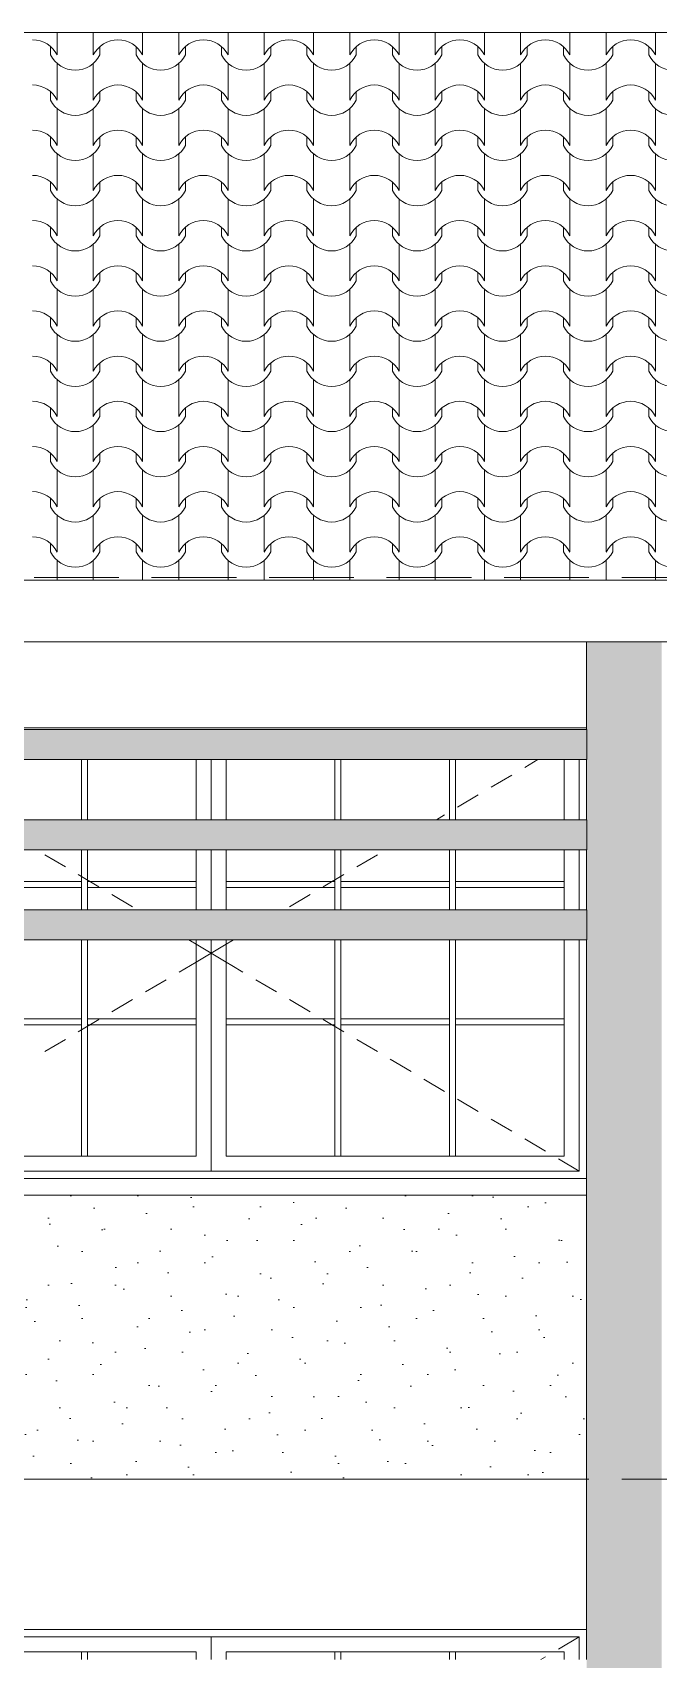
# Model space of a CAD drawing. Header units: millimetres. Extents: x 323482 to 503016, y 8175 to 72038.
# Drawn here: x 467401 to 469484, y 28877 to 34290 of the extents above; entities that cross this region are included whole.
import ezdxf

# ---------------------------------------------------------------- set-up
doc = ezdxf.new("R2010")
doc.units = ezdxf.units.MM
doc.header["$MEASUREMENT"] = 0
doc.linetypes.add('Hidden Line', pattern=[391.222223, 282.222223, -109])
for name, color, linetype, lineweight in [('2D Drafting - General_Pen_No__101', 252, 'Continuous', 13), ('Shell - Roof_Pen_No__120', 7, 'Continuous', 13), ('Structural - Bearing_Pen_No__120', 7, 'Continuous', 13)]:
    doc.layers.add(name, color=color, linetype=linetype, lineweight=lineweight)
doc.layers.add('2D Drafting - General_Pen_No__102', color=7, linetype='Continuous', lineweight=13, true_color=0xcccccc)
doc.layers.add('Structural - Bearing_Pen_No__83', color=7, linetype='Continuous', lineweight=13, true_color=0xff9955)

# ---------------------------------------------------------------- blocks, each defined once
blk = doc.blocks.new('*X4')
at = {"layer": '2D Drafting - General_Pen_No__101', "color": 252, "linetype": 'Continuous', "lineweight": 13}
for p, q in [((467482.8, 34290.4), (467482.8, 34276.6)), ((467482.8, 34276.6), (467482.8, 34215.7)), ((467603, 34290.4), (467603, 34276.6)), ((467603, 34276.6), (467603, 34215.7)), ((467767.2, 34290.4), (467767.2, 34276.6)), ((467767.2, 34276.6), (467767.2, 34215.7)), ((467887.5, 34290.4), (467887.5, 34276.6)), ((467887.5, 34276.6), (467887.5, 34215.7)), ((468051.7, 34290.4), (468051.7, 34276.6)), ((468051.7, 34276.6), (468051.7, 34215.7)), ((468172, 34290.4), (468172, 34276.6)), ((468172, 34276.6), (468172, 34215.7)), ((468336.2, 34290.4), (468336.2, 34276.6)), ((468336.2, 34276.6), (468336.2, 34215.7)), ((468456.4, 34290.4), (468456.4, 34276.6)), ((468456.4, 34276.6), (468456.4, 34215.7)), ((468620.7, 34290.4), (468620.7, 34276.6)), ((468620.7, 34276.6), (468620.7, 34215.7)), ((468740.9, 34290.4), (468740.9, 34276.6)), ((468740.9, 34276.6), (468740.9, 34215.7)), ((468905.2, 34290.4), (468905.2, 34276.6)), ((468905.2, 34276.6), (468905.2, 34215.7)), ((469025.4, 34290.4), (469025.4, 34276.6)), ((469025.4, 34276.6), (469025.4, 34215.7)), ((469189.6, 34290.4), (469189.6, 34276.6)), ((469189.6, 34276.6), (469189.6, 34215.7)), ((469309.9, 34290.4), (469309.9, 34276.6)), ((469309.9, 34276.6), (469309.9, 34215.7)), ((469474.1, 34290.4), (469474.1, 34276.6)), ((469474.1, 34276.6), (469474.1, 34215.7)), ((467460.8, 34243.7), (467460.8, 34215.7)), ((467625, 34243.7), (467625, 34215.7)), ((467745.2, 34243.7), (467745.2, 34215.7)), ((467909.5, 34243.7), (467909.5, 34215.7)), ((468029.7, 34243.7), (468029.7, 34215.7)), ((468194, 34243.7), (468194, 34215.7)), ((468314.2, 34243.7), (468314.2, 34215.7)), ((468478.4, 34243.7), (468478.4, 34215.7)), ((468598.7, 34243.7), (468598.7, 34215.7)), ((468762.9, 34243.7), (468762.9, 34215.7)), ((468883.2, 34243.7), (468883.2, 34215.7)), ((469047.4, 34243.7), (469047.4, 34215.7)), ((469167.6, 34243.7), (469167.6, 34215.7)), ((469331.9, 34243.7), (469331.9, 34215.7)), ((469452.1, 34243.7), (469452.1, 34215.7)), ((467482.8, 34187.3), (467482.8, 34126.3)), ((467603, 34187.3), (467603, 34126.3)), ((467767.2, 34187.3), (467767.2, 34126.3)), ((467887.5, 34187.3), (467887.5, 34126.3)), ((468051.7, 34187.3), (468051.7, 34126.3)), ((468172, 34187.3), (468172, 34126.3)), ((468336.2, 34187.3), (468336.2, 34126.3)), ((468456.4, 34187.3), (468456.4, 34126.3)), ((468620.7, 34187.3), (468620.7, 34126.3)), ((468740.9, 34187.3), (468740.9, 34126.3)), ((468905.2, 34187.3), (468905.2, 34126.3)), ((469025.4, 34187.3), (469025.4, 34126.3)), ((469189.6, 34187.3), (469189.6, 34126.3)), ((469309.9, 34187.3), (469309.9, 34126.3)), ((469474.1, 34187.3), (469474.1, 34126.3)), ((467482.8, 34126.3), (467482.8, 34065.3)), ((467603, 34126.3), (467603, 34065.3)), ((467767.2, 34126.3), (467767.2, 34065.3)), ((467887.5, 34126.3), (467887.5, 34065.3)), ((468051.7, 34126.3), (468051.7, 34065.3)), ((468172, 34126.3), (468172, 34065.3)), ((468336.2, 34126.3), (468336.2, 34065.3)), ((468456.4, 34126.3), (468456.4, 34065.3)), ((468620.7, 34126.3), (468620.7, 34065.3)), ((468740.9, 34126.3), (468740.9, 34065.3)), ((468905.2, 34126.3), (468905.2, 34065.3)), ((469025.4, 34126.3), (469025.4, 34065.3)), ((469189.6, 34126.3), (469189.6, 34065.3)), ((469309.9, 34126.3), (469309.9, 34065.3)), ((469474.1, 34126.3), (469474.1, 34065.3)), ((467460.8, 34093.4), (467460.8, 34065.3)), ((467625, 34093.4), (467625, 34065.3)), ((467745.2, 34093.4), (467745.2, 34065.3)), ((467909.5, 34093.4), (467909.5, 34065.3)), ((468029.7, 34093.4), (468029.7, 34065.3)), ((468194, 34093.4), (468194, 34065.3)), ((468314.2, 34093.4), (468314.2, 34065.3)), ((468478.4, 34093.4), (468478.4, 34065.3)), ((468598.7, 34093.4), (468598.7, 34065.3)), ((468762.9, 34093.4), (468762.9, 34065.3)), ((468883.2, 34093.4), (468883.2, 34065.3)), ((469047.4, 34093.4), (469047.4, 34065.3)), ((469167.6, 34093.4), (469167.6, 34065.3)), ((469331.9, 34093.4), (469331.9, 34065.3)), ((469452.1, 34093.4), (469452.1, 34065.3)), ((467482.8, 34036.9), (467482.8, 33976)), ((467603, 34036.9), (467603, 33976)), ((467767.2, 34036.9), (467767.2, 33976)), ((467887.5, 34036.9), (467887.5, 33976)), ((468051.7, 34036.9), (468051.7, 33976)), ((468172, 34036.9), (468172, 33976)), ((468336.2, 34036.9), (468336.2, 33976)), ((468456.4, 34036.9), (468456.4, 33976)), ((468620.7, 34036.9), (468620.7, 33976)), ((468740.9, 34036.9), (468740.9, 33976)), ((468905.2, 34036.9), (468905.2, 33976)), ((469025.4, 34036.9), (469025.4, 33976)), ((469189.6, 34036.9), (469189.6, 33976)), ((469309.9, 34036.9), (469309.9, 33976)), ((469474.1, 34036.9), (469474.1, 33976)), ((467460.8, 33943), (467460.8, 33915)), ((467482.8, 33976), (467482.8, 33915)), ((467603, 33976), (467603, 33915)), ((467625, 33943), (467625, 33915)), ((467745.2, 33943), (467745.2, 33915)), ((467767.2, 33976), (467767.2, 33915)), ((467887.5, 33976), (467887.5, 33915)), ((467909.5, 33943), (467909.5, 33915)), ((468029.7, 33943), (468029.7, 33915)), ((468051.7, 33976), (468051.7, 33915)), ((468172, 33976), (468172, 33915)), ((468194, 33943), (468194, 33915)), ((468314.2, 33943), (468314.2, 33915)), ((468336.2, 33976), (468336.2, 33915)), ((468456.4, 33976), (468456.4, 33915)), ((468478.4, 33943), (468478.4, 33915)), ((468598.7, 33943), (468598.7, 33915)), ((468620.7, 33976), (468620.7, 33915)), ((468740.9, 33976), (468740.9, 33915)), ((468762.9, 33943), (468762.9, 33915)), ((468883.2, 33943), (468883.2, 33915)), ((468905.2, 33976), (468905.2, 33915)), ((469025.4, 33976), (469025.4, 33915)), ((469047.4, 33943), (469047.4, 33915)), ((469167.6, 33943), (469167.6, 33915)), ((469189.6, 33976), (469189.6, 33915)), ((469309.9, 33976), (469309.9, 33915)), ((469331.9, 33943), (469331.9, 33915)), ((469452.1, 33943), (469452.1, 33915)), ((469474.1, 33976), (469474.1, 33915)), ((467482.8, 33886.6), (467482.8, 33825.6)), ((467603, 33886.6), (467603, 33825.6)), ((467767.2, 33886.6), (467767.2, 33825.6)), ((467887.5, 33886.6), (467887.5, 33825.6)), ((468051.7, 33886.6), (468051.7, 33825.6)), ((468172, 33886.6), (468172, 33825.6)), ((468336.2, 33886.6), (468336.2, 33825.6)), ((468456.4, 33886.6), (468456.4, 33825.6)), ((468620.7, 33886.6), (468620.7, 33825.6)), ((468740.9, 33886.6), (468740.9, 33825.6)), ((468905.2, 33886.6), (468905.2, 33825.6)), ((469025.4, 33886.6), (469025.4, 33825.6)), ((469189.6, 33886.6), (469189.6, 33825.6)), ((469309.9, 33886.6), (469309.9, 33825.6)), ((469474.1, 33886.6), (469474.1, 33825.6)), ((467460.8, 33792.7), (467460.8, 33764.7)), ((467482.8, 33825.6), (467482.8, 33764.7)), ((467603, 33825.6), (467603, 33764.7)), ((467625, 33792.7), (467625, 33764.7)), ((467745.2, 33792.7), (467745.2, 33764.7)), ((467767.2, 33825.6), (467767.2, 33764.7)), ((467887.5, 33825.6), (467887.5, 33764.7)), ((467909.5, 33792.7), (467909.5, 33764.7)), ((468029.7, 33792.7), (468029.7, 33764.7)), ((468051.7, 33825.6), (468051.7, 33764.7)), ((468172, 33825.6), (468172, 33764.7)), ((468194, 33792.7), (468194, 33764.7)), ((468314.2, 33792.7), (468314.2, 33764.7)), ((468336.2, 33825.6), (468336.2, 33764.7)), ((468456.4, 33825.6), (468456.4, 33764.7)), ((468478.4, 33792.7), (468478.4, 33764.7)), ((468598.7, 33792.7), (468598.7, 33764.7)), ((468620.7, 33825.6), (468620.7, 33764.7)), ((468740.9, 33825.6), (468740.9, 33764.7)), ((468762.9, 33792.7), (468762.9, 33764.7)), ((468883.2, 33792.7), (468883.2, 33764.7)), ((468905.2, 33825.6), (468905.2, 33764.7)), ((469025.4, 33825.6), (469025.4, 33764.7)), ((469047.4, 33792.7), (469047.4, 33764.7)), ((469167.6, 33792.7), (469167.6, 33764.7)), ((469189.6, 33825.6), (469189.6, 33764.7)), ((469309.9, 33825.6), (469309.9, 33764.7)), ((469331.9, 33792.7), (469331.9, 33764.7)), ((469452.1, 33792.7), (469452.1, 33764.7)), ((469474.1, 33825.6), (469474.1, 33764.7)), ((467482.8, 33736.3), (467482.8, 33675.3)), ((467603, 33736.3), (467603, 33675.3)), ((467767.2, 33736.3), (467767.2, 33675.3)), ((467887.5, 33736.3), (467887.5, 33675.3)), ((468051.7, 33736.3), (468051.7, 33675.3)), ((468172, 33736.3), (468172, 33675.3)), ((468336.2, 33736.3), (468336.2, 33675.3)), ((468456.4, 33736.3), (468456.4, 33675.3)), ((468620.7, 33736.3), (468620.7, 33675.3)), ((468740.9, 33736.3), (468740.9, 33675.3)), ((468905.2, 33736.3), (468905.2, 33675.3)), ((469025.4, 33736.3), (469025.4, 33675.3)), ((469189.6, 33736.3), (469189.6, 33675.3)), ((469309.9, 33736.3), (469309.9, 33675.3)), ((469474.1, 33736.3), (469474.1, 33675.3)), ((467482.8, 33675.3), (467482.8, 33614.3)), ((467603, 33675.3), (467603, 33614.3)), ((467767.2, 33675.3), (467767.2, 33614.3)), ((467887.5, 33675.3), (467887.5, 33614.3)), ((468051.7, 33675.3), (468051.7, 33614.3)), ((468172, 33675.3), (468172, 33614.3)), ((468336.2, 33675.3), (468336.2, 33614.3)), ((468456.4, 33675.3), (468456.4, 33614.3)), ((468620.7, 33675.3), (468620.7, 33614.3)), ((468740.9, 33675.3), (468740.9, 33614.3)), ((468905.2, 33675.3), (468905.2, 33614.3)), ((469025.4, 33675.3), (469025.4, 33614.3)), ((469189.6, 33675.3), (469189.6, 33614.3)), ((469309.9, 33675.3), (469309.9, 33614.3)), ((469474.1, 33675.3), (469474.1, 33614.3)), ((467460.8, 33642.3), (467460.8, 33614.3)), ((467625, 33642.3), (467625, 33614.3)), ((467745.2, 33642.3), (467745.2, 33614.3)), ((467909.5, 33642.3), (467909.5, 33614.3)), ((468029.7, 33642.3), (468029.7, 33614.3)), ((468194, 33642.3), (468194, 33614.3)), ((468314.2, 33642.3), (468314.2, 33614.3)), ((468478.4, 33642.3), (468478.4, 33614.3)), ((468598.7, 33642.3), (468598.7, 33614.3)), ((468762.9, 33642.3), (468762.9, 33614.3)), ((468883.2, 33642.3), (468883.2, 33614.3)), ((469047.4, 33642.3), (469047.4, 33614.3)), ((469167.6, 33642.3), (469167.6, 33614.3)), ((469331.9, 33642.3), (469331.9, 33614.3)), ((469452.1, 33642.3), (469452.1, 33614.3)), ((467482.8, 33585.9), (467482.8, 33524.9)), ((467603, 33585.9), (467603, 33524.9)), ((467767.2, 33585.9), (467767.2, 33524.9)), ((467887.5, 33585.9), (467887.5, 33524.9)), ((468051.7, 33585.9), (468051.7, 33524.9)), ((468172, 33585.9), (468172, 33524.9)), ((468336.2, 33585.9), (468336.2, 33524.9)), ((468456.4, 33585.9), (468456.4, 33524.9)), ((468620.7, 33585.9), (468620.7, 33524.9)), ((468740.9, 33585.9), (468740.9, 33524.9)), ((468905.2, 33585.9), (468905.2, 33524.9)), ((469025.4, 33585.9), (469025.4, 33524.9)), ((469189.6, 33585.9), (469189.6, 33524.9)), ((469309.9, 33585.9), (469309.9, 33524.9)), ((469474.1, 33585.9), (469474.1, 33524.9)), ((467482.8, 33524.9), (467482.8, 33464)), ((467603, 33524.9), (467603, 33464)), ((467767.2, 33524.9), (467767.2, 33464)), ((467887.5, 33524.9), (467887.5, 33464)), ((468051.7, 33524.9), (468051.7, 33464)), ((468172, 33524.9), (468172, 33464)), ((468336.2, 33524.9), (468336.2, 33464)), ((468456.4, 33524.9), (468456.4, 33464)), ((468620.7, 33524.9), (468620.7, 33464)), ((468740.9, 33524.9), (468740.9, 33464)), ((468905.2, 33524.9), (468905.2, 33464)), ((469025.4, 33524.9), (469025.4, 33464)), ((469189.6, 33524.9), (469189.6, 33464)), ((469309.9, 33524.9), (469309.9, 33464)), ((469474.1, 33524.9), (469474.1, 33464)), ((467460.8, 33492), (467460.8, 33464)), ((467625, 33492), (467625, 33464)), ((467745.2, 33492), (467745.2, 33464)), ((467909.5, 33492), (467909.5, 33464)), ((468029.7, 33492), (468029.7, 33464)), ((468194, 33492), (468194, 33464)), ((468314.2, 33492), (468314.2, 33464)), ((468478.4, 33492), (468478.4, 33464)), ((468598.7, 33492), (468598.7, 33464)), ((468762.9, 33492), (468762.9, 33464)), ((468883.2, 33492), (468883.2, 33464)), ((469047.4, 33492), (469047.4, 33464)), ((469167.6, 33492), (469167.6, 33464)), ((469331.9, 33492), (469331.9, 33464)), ((469452.1, 33492), (469452.1, 33464)), ((467482.8, 33435.6), (467482.8, 33374.6)), ((467603, 33435.6), (467603, 33374.6)), ((467767.2, 33435.6), (467767.2, 33374.6)), ((467887.5, 33435.6), (467887.5, 33374.6)), ((468051.7, 33435.6), (468051.7, 33374.6)), ((468172, 33435.6), (468172, 33374.6)), ((468336.2, 33435.6), (468336.2, 33374.6)), ((468456.4, 33435.6), (468456.4, 33374.6)), ((468620.7, 33435.6), (468620.7, 33374.6)), ((468740.9, 33435.6), (468740.9, 33374.6)), ((468905.2, 33435.6), (468905.2, 33374.6)), ((469025.4, 33435.6), (469025.4, 33374.6)), ((469189.6, 33435.6), (469189.6, 33374.6)), ((469309.9, 33435.6), (469309.9, 33374.6)), ((469474.1, 33435.6), (469474.1, 33374.6)), ((467482.8, 33374.6), (467482.8, 33313.6)), ((467603, 33374.6), (467603, 33313.6)), ((467767.2, 33374.6), (467767.2, 33313.6)), ((467887.5, 33374.6), (467887.5, 33313.6)), ((468051.7, 33374.6), (468051.7, 33313.6)), ((468172, 33374.6), (468172, 33313.6)), ((468336.2, 33374.6), (468336.2, 33313.6)), ((468456.4, 33374.6), (468456.4, 33313.6)), ((468620.7, 33374.6), (468620.7, 33313.6)), ((468740.9, 33374.6), (468740.9, 33313.6)), ((468905.2, 33374.6), (468905.2, 33313.6)), ((469025.4, 33374.6), (469025.4, 33313.6)), ((469189.6, 33374.6), (469189.6, 33313.6)), ((469309.9, 33374.6), (469309.9, 33313.6)), ((469474.1, 33374.6), (469474.1, 33313.6)), ((467460.8, 33341.7), (467460.8, 33313.6)), ((467625, 33341.7), (467625, 33313.6)), ((467745.2, 33341.7), (467745.2, 33313.6)), ((467909.5, 33341.7), (467909.5, 33313.6)), ((468029.7, 33341.7), (468029.7, 33313.6)), ((468194, 33341.7), (468194, 33313.6)), ((468314.2, 33341.7), (468314.2, 33313.6)), ((468478.4, 33341.7), (468478.4, 33313.6)), ((468598.7, 33341.7), (468598.7, 33313.6)), ((468762.9, 33341.7), (468762.9, 33313.6)), ((468883.2, 33341.7), (468883.2, 33313.6)), ((469047.4, 33341.7), (469047.4, 33313.6)), ((469167.6, 33341.7), (469167.6, 33313.6)), ((469331.9, 33341.7), (469331.9, 33313.6)), ((469452.1, 33341.7), (469452.1, 33313.6)), ((467482.8, 33285.2), (467482.8, 33224.3)), ((467603, 33285.2), (467603, 33224.3)), ((467767.2, 33285.2), (467767.2, 33224.3)), ((467887.5, 33285.2), (467887.5, 33224.3)), ((468051.7, 33285.2), (468051.7, 33224.3)), ((468172, 33285.2), (468172, 33224.3)), ((468336.2, 33285.2), (468336.2, 33224.3)), ((468456.4, 33285.2), (468456.4, 33224.3)), ((468620.7, 33285.2), (468620.7, 33224.3)), ((468740.9, 33285.2), (468740.9, 33224.3)), ((468905.2, 33285.2), (468905.2, 33224.3)), ((469025.4, 33285.2), (469025.4, 33224.3)), ((469189.6, 33285.2), (469189.6, 33224.3)), ((469309.9, 33285.2), (469309.9, 33224.3)), ((469474.1, 33285.2), (469474.1, 33224.3)), ((467460.8, 33191.3), (467460.8, 33163.3)), ((467482.8, 33224.3), (467482.8, 33163.3)), ((467603, 33224.3), (467603, 33163.3)), ((467625, 33191.3), (467625, 33163.3)), ((467745.2, 33191.3), (467745.2, 33163.3)), ((467767.2, 33224.3), (467767.2, 33163.3)), ((467887.5, 33224.3), (467887.5, 33163.3)), ((467909.5, 33191.3), (467909.5, 33163.3)), ((468029.7, 33191.3), (468029.7, 33163.3)), ((468051.7, 33224.3), (468051.7, 33163.3)), ((468172, 33224.3), (468172, 33163.3)), ((468194, 33191.3), (468194, 33163.3)), ((468314.2, 33191.3), (468314.2, 33163.3)), ((468336.2, 33224.3), (468336.2, 33163.3)), ((468456.4, 33224.3), (468456.4, 33163.3)), ((468478.4, 33191.3), (468478.4, 33163.3)), ((468598.7, 33191.3), (468598.7, 33163.3)), ((468620.7, 33224.3), (468620.7, 33163.3)), ((468740.9, 33224.3), (468740.9, 33163.3)), ((468762.9, 33191.3), (468762.9, 33163.3)), ((468883.2, 33191.3), (468883.2, 33163.3)), ((468905.2, 33224.3), (468905.2, 33163.3)), ((469025.4, 33224.3), (469025.4, 33163.3)), ((469047.4, 33191.3), (469047.4, 33163.3)), ((469167.6, 33191.3), (469167.6, 33163.3)), ((469189.6, 33224.3), (469189.6, 33163.3)), ((469309.9, 33224.3), (469309.9, 33163.3)), ((469331.9, 33191.3), (469331.9, 33163.3)), ((469452.1, 33191.3), (469452.1, 33163.3)), ((469474.1, 33224.3), (469474.1, 33163.3)), ((467482.8, 33134.9), (467482.8, 33073.9)), ((467603, 33134.9), (467603, 33073.9)), ((467767.2, 33134.9), (467767.2, 33073.9)), ((467887.5, 33134.9), (467887.5, 33073.9)), ((468051.7, 33134.9), (468051.7, 33073.9)), ((468172, 33134.9), (468172, 33073.9)), ((468336.2, 33134.9), (468336.2, 33073.9)), ((468456.4, 33134.9), (468456.4, 33073.9)), ((468620.7, 33134.9), (468620.7, 33073.9)), ((468740.9, 33134.9), (468740.9, 33073.9)), ((468905.2, 33134.9), (468905.2, 33073.9)), ((469025.4, 33134.9), (469025.4, 33073.9)), ((469189.6, 33134.9), (469189.6, 33073.9)), ((469309.9, 33134.9), (469309.9, 33073.9)), ((469474.1, 33134.9), (469474.1, 33073.9)), ((467460.8, 33041), (467460.8, 33013)), ((467482.8, 33073.9), (467482.8, 33013)), ((467603, 33073.9), (467603, 33013)), ((467625, 33041), (467625, 33013)), ((467745.2, 33041), (467745.2, 33013)), ((467767.2, 33073.9), (467767.2, 33013)), ((467887.5, 33073.9), (467887.5, 33013)), ((467909.5, 33041), (467909.5, 33013)), ((468029.7, 33041), (468029.7, 33013)), ((468051.7, 33073.9), (468051.7, 33013)), ((468172, 33073.9), (468172, 33013)), ((468194, 33041), (468194, 33013)), ((468314.2, 33041), (468314.2, 33013)), ((468336.2, 33073.9), (468336.2, 33013)), ((468456.4, 33073.9), (468456.4, 33013)), ((468478.4, 33041), (468478.4, 33013)), ((468598.7, 33041), (468598.7, 33013)), ((468620.7, 33073.9), (468620.7, 33013)), ((468740.9, 33073.9), (468740.9, 33013)), ((468762.9, 33041), (468762.9, 33013)), ((468883.2, 33041), (468883.2, 33013)), ((468905.2, 33073.9), (468905.2, 33013)), ((469025.4, 33073.9), (469025.4, 33013)), ((469047.4, 33041), (469047.4, 33013)), ((469167.6, 33041), (469167.6, 33013)), ((469189.6, 33073.9), (469189.6, 33013)), ((469309.9, 33073.9), (469309.9, 33013)), ((469331.9, 33041), (469331.9, 33013)), ((469452.1, 33041), (469452.1, 33013)), ((469474.1, 33073.9), (469474.1, 33013)), ((467482.8, 32984.6), (467482.8, 32923.6)), ((467603, 32984.6), (467603, 32923.6)), ((467767.2, 32984.6), (467767.2, 32923.6)), ((467887.5, 32984.6), (467887.5, 32923.6)), ((468051.7, 32984.6), (468051.7, 32923.6)), ((468172, 32984.6), (468172, 32923.6)), ((468336.2, 32984.6), (468336.2, 32923.6)), ((468456.4, 32984.6), (468456.4, 32923.6)), ((468620.7, 32984.6), (468620.7, 32923.6)), ((468740.9, 32984.6), (468740.9, 32923.6)), ((468905.2, 32984.6), (468905.2, 32923.6)), ((469025.4, 32984.6), (469025.4, 32923.6)), ((469189.6, 32984.6), (469189.6, 32923.6)), ((469309.9, 32984.6), (469309.9, 32923.6)), ((469474.1, 32984.6), (469474.1, 32923.6)), ((467482.8, 32923.6), (467482.8, 32862.6)), ((467603, 32923.6), (467603, 32862.6)), ((467767.2, 32923.6), (467767.2, 32862.6)), ((467887.5, 32923.6), (467887.5, 32862.6)), ((468051.7, 32923.6), (468051.7, 32862.6)), ((468172, 32923.6), (468172, 32862.6)), ((468336.2, 32923.6), (468336.2, 32862.6)), ((468456.4, 32923.6), (468456.4, 32862.6)), ((468620.7, 32923.6), (468620.7, 32862.6)), ((468740.9, 32923.6), (468740.9, 32862.6)), ((468905.2, 32923.6), (468905.2, 32862.6)), ((469025.4, 32923.6), (469025.4, 32862.6)), ((469189.6, 32923.6), (469189.6, 32862.6)), ((469309.9, 32923.6), (469309.9, 32862.6)), ((469474.1, 32923.6), (469474.1, 32862.6)), ((467460.8, 32890.7), (467460.8, 32862.6)), ((467625, 32890.7), (467625, 32862.6)), ((467745.2, 32890.7), (467745.2, 32862.6)), ((467909.5, 32890.7), (467909.5, 32862.6)), ((468029.7, 32890.7), (468029.7, 32862.6)), ((468194, 32890.7), (468194, 32862.6)), ((468314.2, 32890.7), (468314.2, 32862.6)), ((468478.4, 32890.7), (468478.4, 32862.6)), ((468598.7, 32890.7), (468598.7, 32862.6)), ((468762.9, 32890.7), (468762.9, 32862.6)), ((468883.2, 32890.7), (468883.2, 32862.6)), ((469047.4, 32890.7), (469047.4, 32862.6)), ((469167.6, 32890.7), (469167.6, 32862.6)), ((469331.9, 32890.7), (469331.9, 32862.6)), ((469452.1, 32890.7), (469452.1, 32862.6)), ((467482.8, 32834.2), (467482.8, 32773.3)), ((467603, 32834.2), (467603, 32773.3)), ((467767.2, 32834.2), (467767.2, 32773.3)), ((467887.5, 32834.2), (467887.5, 32773.3)), ((468051.7, 32834.2), (468051.7, 32773.3)), ((468172, 32834.2), (468172, 32773.3)), ((468336.2, 32834.2), (468336.2, 32773.3)), ((468456.4, 32834.2), (468456.4, 32773.3)), ((468620.7, 32834.2), (468620.7, 32773.3)), ((468740.9, 32834.2), (468740.9, 32773.3)), ((468905.2, 32834.2), (468905.2, 32773.3)), ((469025.4, 32834.2), (469025.4, 32773.3)), ((469189.6, 32834.2), (469189.6, 32773.3)), ((469309.9, 32834.2), (469309.9, 32773.3)), ((469474.1, 32834.2), (469474.1, 32773.3)), ((467482.8, 32773.3), (467482.8, 32712.3)), ((467603, 32773.3), (467603, 32712.3)), ((467767.2, 32773.3), (467767.2, 32712.3)), ((467887.5, 32773.3), (467887.5, 32712.3)), ((468051.7, 32773.3), (468051.7, 32712.3)), ((468172, 32773.3), (468172, 32712.3)), ((468336.2, 32773.3), (468336.2, 32712.3)), ((468456.4, 32773.3), (468456.4, 32712.3)), ((468620.7, 32773.3), (468620.7, 32712.3)), ((468740.9, 32773.3), (468740.9, 32712.3)), ((468905.2, 32773.3), (468905.2, 32712.3)), ((469025.4, 32773.3), (469025.4, 32712.3)), ((469189.6, 32773.3), (469189.6, 32712.3)), ((469309.9, 32773.3), (469309.9, 32712.3)), ((469474.1, 32773.3), (469474.1, 32712.3)), ((467460.8, 32740.3), (467460.8, 32712.3)), ((467625, 32740.3), (467625, 32712.3)), ((467745.2, 32740.3), (467745.2, 32712.3)), ((467909.5, 32740.3), (467909.5, 32712.3)), ((468029.7, 32740.3), (468029.7, 32712.3)), ((468194, 32740.3), (468194, 32712.3)), ((468314.2, 32740.3), (468314.2, 32712.3)), ((468478.4, 32740.3), (468478.4, 32712.3)), ((468598.7, 32740.3), (468598.7, 32712.3)), ((468762.9, 32740.3), (468762.9, 32712.3)), ((468883.2, 32740.3), (468883.2, 32712.3)), ((469047.4, 32740.3), (469047.4, 32712.3)), ((469167.6, 32740.3), (469167.6, 32712.3)), ((469331.9, 32740.3), (469331.9, 32712.3)), ((469452.1, 32740.3), (469452.1, 32712.3)), ((467482.8, 32683.9), (467482.8, 32622.9)), ((467603, 32683.9), (467603, 32622.9)), ((467767.2, 32683.9), (467767.2, 32622.9)), ((467887.5, 32683.9), (467887.5, 32622.9)), ((468051.7, 32683.9), (468051.7, 32622.9)), ((468172, 32683.9), (468172, 32622.9)), ((468336.2, 32683.9), (468336.2, 32622.9)), ((468456.4, 32683.9), (468456.4, 32622.9)), ((468620.7, 32683.9), (468620.7, 32622.9)), ((468740.9, 32683.9), (468740.9, 32622.9)), ((468905.2, 32683.9), (468905.2, 32622.9)), ((469025.4, 32683.9), (469025.4, 32622.9)), ((469189.6, 32683.9), (469189.6, 32622.9)), ((469309.9, 32683.9), (469309.9, 32622.9)), ((469474.1, 32683.9), (469474.1, 32622.9)), ((467460.8, 32590), (467460.8, 32562)), ((467482.8, 32622.9), (467482.8, 32562)), ((467603, 32622.9), (467603, 32562)), ((467625, 32590), (467625, 32562)), ((467745.2, 32590), (467745.2, 32562)), ((467767.2, 32622.9), (467767.2, 32562)), ((467887.5, 32622.9), (467887.5, 32562)), ((467909.5, 32590), (467909.5, 32562)), ((468029.7, 32590), (468029.7, 32562)), ((468051.7, 32622.9), (468051.7, 32562)), ((468172, 32622.9), (468172, 32562)), ((468194, 32590), (468194, 32562)), ((468314.2, 32590), (468314.2, 32562)), ((468336.2, 32622.9), (468336.2, 32562)), ((468456.4, 32622.9), (468456.4, 32562)), ((468478.4, 32590), (468478.4, 32562)), ((468598.7, 32590), (468598.7, 32562)), ((468620.7, 32622.9), (468620.7, 32562)), ((468740.9, 32622.9), (468740.9, 32562)), ((468762.9, 32590), (468762.9, 32562)), ((468883.2, 32590), (468883.2, 32562)), ((468905.2, 32622.9), (468905.2, 32562)), ((469025.4, 32622.9), (469025.4, 32562)), ((469047.4, 32590), (469047.4, 32562)), ((469167.6, 32590), (469167.6, 32562)), ((469189.6, 32622.9), (469189.6, 32562)), ((469309.9, 32622.9), (469309.9, 32562)), ((469331.9, 32590), (469331.9, 32562)), ((469452.1, 32590), (469452.1, 32562)), ((469474.1, 32622.9), (469474.1, 32562)), ((467482.8, 32533.6), (467482.8, 32472.6)), ((467603, 32533.6), (467603, 32472.6)), ((467767.2, 32533.6), (467767.2, 32472.6)), ((467887.5, 32533.6), (467887.5, 32472.6)), ((468051.7, 32533.6), (468051.7, 32472.6)), ((468172, 32533.6), (468172, 32472.6)), ((468336.2, 32533.6), (468336.2, 32472.6)), ((468456.4, 32533.6), (468456.4, 32472.6)), ((468620.7, 32533.6), (468620.7, 32472.6)), ((468740.9, 32533.6), (468740.9, 32472.6)), ((468905.2, 32533.6), (468905.2, 32472.6)), ((469025.4, 32533.6), (469025.4, 32472.6)), ((469189.6, 32533.6), (469189.6, 32472.6)), ((469309.9, 32533.6), (469309.9, 32472.6)), ((469474.1, 32533.6), (469474.1, 32472.6)), ((467482.8, 32472.6), (467482.8, 32468.3)), ((467603, 32472.6), (467603, 32468.3)), ((467767.2, 32472.6), (467767.2, 32468.3)), ((467887.5, 32472.6), (467887.5, 32468.3)), ((468051.7, 32472.6), (468051.7, 32468.3)), ((468172, 32472.6), (468172, 32468.3)), ((468336.2, 32472.6), (468336.2, 32468.3)), ((468456.4, 32472.6), (468456.4, 32468.3)), ((468620.7, 32472.6), (468620.7, 32468.3)), ((468740.9, 32472.6), (468740.9, 32468.3)), ((468905.2, 32472.6), (468905.2, 32468.3)), ((469025.4, 32472.6), (469025.4, 32468.3)), ((469189.6, 32472.6), (469189.6, 32468.3)), ((469309.9, 32472.6), (469309.9, 32468.3)), ((469474.1, 32472.6), (469474.1, 32468.3))]:
    blk.add_line(p, q, dxfattribs=at)
for centre, radius, start, end in [((467400.4, 34173.7), 92.5, 26.9885, 89.8295), ((467685.4, 34173.7), 92.5, 90.1705, 153.0115), ((467684.8, 34173.7), 92.5, 26.9885, 89.8295), ((467969.9, 34173.7), 92.5, 90.1705, 153.0115), ((467969.3, 34173.7), 92.5, 26.9885, 89.8295), ((468254.4, 34173.7), 92.5, 90.1705, 153.0115), ((468253.8, 34173.7), 92.5, 26.9885, 89.8295), ((468538.8, 34173.7), 92.5, 90.1705, 153.0115), ((468538.3, 34173.7), 92.5, 26.9885, 89.8295), ((468823.3, 34173.7), 92.5, 90.1705, 153.0115), ((468822.8, 34173.7), 92.5, 26.9885, 89.8295), ((469107.8, 34173.7), 92.5, 90.1705, 153.0115), ((469107.2, 34173.7), 92.5, 26.9885, 89.8295), ((469392.3, 34173.7), 92.5, 90.1705, 153.0115), ((469391.7, 34173.7), 92.5, 26.9885, 89.8295), ((467542.9, 34257), 91.9, 206.7044, 333.2956), ((467827.4, 34257), 91.9, 206.7044, 333.2956), ((468111.8, 34257), 91.9, 206.7044, 333.2956), ((468396.3, 34257), 91.9, 206.7044, 333.2956), ((468680.8, 34257), 91.9, 206.7044, 333.2956), ((468965.3, 34257), 91.9, 206.7044, 333.2956), ((469249.8, 34257), 91.9, 206.7044, 333.2956), ((469534.2, 34257), 91.9, 206.7044, 333.2956), ((467400.4, 34023.4), 92.5, 26.9885, 89.8295), ((467685.4, 34023.4), 92.5, 90.1705, 153.0115), ((467684.8, 34023.4), 92.5, 26.9885, 89.8295), ((467969.9, 34023.4), 92.5, 90.1705, 153.0115), ((467969.3, 34023.4), 92.5, 26.9885, 89.8295), ((468254.4, 34023.4), 92.5, 90.1705, 153.0115), ((468253.8, 34023.4), 92.5, 26.9885, 89.8295), ((468538.8, 34023.4), 92.5, 90.1705, 153.0115), ((468538.3, 34023.4), 92.5, 26.9885, 89.8295), ((468823.3, 34023.4), 92.5, 90.1705, 153.0115), ((468822.8, 34023.4), 92.5, 26.9885, 89.8295), ((469107.8, 34023.4), 92.5, 90.1705, 153.0115), ((469107.2, 34023.4), 92.5, 26.9885, 89.8295), ((469392.3, 34023.4), 92.5, 90.1705, 153.0115), ((469391.7, 34023.4), 92.5, 26.9885, 89.8295), ((467542.9, 34106.6), 91.9, 206.7044, 333.2956), ((467827.4, 34106.6), 91.9, 206.7044, 333.2956), ((468111.8, 34106.6), 91.9, 206.7044, 333.2956), ((468396.3, 34106.6), 91.9, 206.7044, 333.2956), ((468680.8, 34106.6), 91.9, 206.7044, 333.2956), ((468965.3, 34106.6), 91.9, 206.7044, 333.2956), ((469249.8, 34106.6), 91.9, 206.7044, 333.2956), ((469534.2, 34106.6), 91.9, 206.7044, 333.2956), ((467400.4, 33873), 92.5, 26.9885, 89.8295), ((467685.4, 33873), 92.5, 90.1705, 153.0115), ((467684.8, 33873), 92.5, 26.9885, 89.8295), ((467969.9, 33873), 92.5, 90.1705, 153.0115), ((467969.3, 33873), 92.5, 26.9885, 89.8295), ((468254.4, 33873), 92.5, 90.1705, 153.0115), ((468253.8, 33873), 92.5, 26.9885, 89.8295), ((468538.8, 33873), 92.5, 90.1705, 153.0115), ((468538.3, 33873), 92.5, 26.9885, 89.8295), ((468823.3, 33873), 92.5, 90.1705, 153.0115), ((468822.8, 33873), 92.5, 26.9885, 89.8295), ((469107.8, 33873), 92.5, 90.1705, 153.0115), ((469107.2, 33873), 92.5, 26.9885, 89.8295), ((469392.3, 33873), 92.5, 90.1705, 153.0115), ((469391.7, 33873), 92.5, 26.9885, 89.8295), ((467542.9, 33956.3), 91.9, 206.7044, 333.2956), ((467827.4, 33956.3), 91.9, 206.7044, 333.2956), ((468111.8, 33956.3), 91.9, 206.7044, 333.2956), ((468396.3, 33956.3), 91.9, 206.7044, 333.2956), ((468680.8, 33956.3), 91.9, 206.7044, 333.2956), ((468965.3, 33956.3), 91.9, 206.7044, 333.2956), ((469249.8, 33956.3), 91.9, 206.7044, 333.2956), ((469534.2, 33956.3), 91.9, 206.7044, 333.2956), ((467400.4, 33722.7), 92.5, 26.9885, 89.8295), ((467685.4, 33722.7), 92.5, 90.1705, 153.0115), ((467684.8, 33722.7), 92.5, 26.9885, 89.8295), ((467969.9, 33722.7), 92.5, 90.1705, 153.0115), ((467969.3, 33722.7), 92.5, 26.9885, 89.8295), ((468254.4, 33722.7), 92.5, 90.1705, 153.0115), ((468253.8, 33722.7), 92.5, 26.9885, 89.8295), ((468538.8, 33722.7), 92.5, 90.1705, 153.0115), ((468538.3, 33722.7), 92.5, 26.9885, 89.8295), ((468823.3, 33722.7), 92.5, 90.1705, 153.0115), ((468822.8, 33722.7), 92.5, 26.9885, 89.8295), ((469107.8, 33722.7), 92.5, 90.1705, 153.0115), ((469107.2, 33722.7), 92.5, 26.9885, 89.8295), ((469392.3, 33722.7), 92.5, 90.1705, 153.0115), ((469391.7, 33722.7), 92.5, 26.9885, 89.8295), ((467542.9, 33806), 91.9, 206.7044, 333.2956), ((467827.4, 33806), 91.9, 206.7044, 333.2956), ((468111.8, 33806), 91.9, 206.7044, 333.2956), ((468396.3, 33806), 91.9, 206.7044, 333.2956), ((468680.8, 33806), 91.9, 206.7044, 333.2956), ((468965.3, 33806), 91.9, 206.7044, 333.2956), ((469249.8, 33806), 91.9, 206.7044, 333.2956), ((469534.2, 33806), 91.9, 206.7044, 333.2956), ((467400.4, 33572.4), 92.5, 26.9885, 89.8295), ((467685.4, 33572.4), 92.5, 90.1705, 153.0115), ((467684.8, 33572.4), 92.5, 26.9885, 89.8295), ((467969.9, 33572.4), 92.5, 90.1705, 153.0115), ((467969.3, 33572.4), 92.5, 26.9885, 89.8295), ((468254.4, 33572.4), 92.5, 90.1705, 153.0115), ((468253.8, 33572.4), 92.5, 26.9885, 89.8295), ((468538.8, 33572.4), 92.5, 90.1705, 153.0115), ((468538.3, 33572.4), 92.5, 26.9885, 89.8295), ((468823.3, 33572.4), 92.5, 90.1705, 153.0115), ((468822.8, 33572.4), 92.5, 26.9885, 89.8295), ((469107.8, 33572.4), 92.5, 90.1705, 153.0115), ((469107.2, 33572.4), 92.5, 26.9885, 89.8295), ((469392.3, 33572.4), 92.5, 90.1705, 153.0115), ((469391.7, 33572.4), 92.5, 26.9885, 89.8295), ((467542.9, 33655.6), 91.9, 206.7044, 333.2956), ((467827.4, 33655.6), 91.9, 206.7044, 333.2956), ((468111.8, 33655.6), 91.9, 206.7044, 333.2956), ((468396.3, 33655.6), 91.9, 206.7044, 333.2956), ((468680.8, 33655.6), 91.9, 206.7044, 333.2956), ((468965.3, 33655.6), 91.9, 206.7044, 333.2956), ((469249.8, 33655.6), 91.9, 206.7044, 333.2956), ((469534.2, 33655.6), 91.9, 206.7044, 333.2956), ((467400.4, 33422), 92.5, 26.9885, 89.8295), ((467685.4, 33422), 92.5, 90.1705, 153.0115), ((467684.8, 33422), 92.5, 26.9885, 89.8295), ((467969.9, 33422), 92.5, 90.1705, 153.0115), ((467969.3, 33422), 92.5, 26.9885, 89.8295), ((468254.4, 33422), 92.5, 90.1705, 153.0115), ((468253.8, 33422), 92.5, 26.9885, 89.8295), ((468538.8, 33422), 92.5, 90.1705, 153.0115), ((468538.3, 33422), 92.5, 26.9885, 89.8295), ((468823.3, 33422), 92.5, 90.1705, 153.0115), ((468822.8, 33422), 92.5, 26.9885, 89.8295), ((469107.8, 33422), 92.5, 90.1705, 153.0115), ((469107.2, 33422), 92.5, 26.9885, 89.8295), ((469392.3, 33422), 92.5, 90.1705, 153.0115), ((469391.7, 33422), 92.5, 26.9885, 89.8295), ((467542.9, 33505.3), 91.9, 206.7044, 333.2956), ((467827.4, 33505.3), 91.9, 206.7044, 333.2956), ((468111.8, 33505.3), 91.9, 206.7044, 333.2956), ((468396.3, 33505.3), 91.9, 206.7044, 333.2956), ((468680.8, 33505.3), 91.9, 206.7044, 333.2956), ((468965.3, 33505.3), 91.9, 206.7044, 333.2956), ((469249.8, 33505.3), 91.9, 206.7044, 333.2956), ((469534.2, 33505.3), 91.9, 206.7044, 333.2956), ((467400.4, 33271.7), 92.5, 26.9885, 89.8295), ((467685.4, 33271.7), 92.5, 90.1705, 153.0115), ((467684.8, 33271.7), 92.5, 26.9885, 89.8295), ((467969.9, 33271.7), 92.5, 90.1705, 153.0115), ((467969.3, 33271.7), 92.5, 26.9885, 89.8295), ((468254.4, 33271.7), 92.5, 90.1705, 153.0115), ((468253.8, 33271.7), 92.5, 26.9885, 89.8295), ((468538.8, 33271.7), 92.5, 90.1705, 153.0115), ((468538.3, 33271.7), 92.5, 26.9885, 89.8295), ((468823.3, 33271.7), 92.5, 90.1705, 153.0115), ((468822.8, 33271.7), 92.5, 26.9885, 89.8295), ((469107.8, 33271.7), 92.5, 90.1705, 153.0115), ((469107.2, 33271.7), 92.5, 26.9885, 89.8295), ((469392.3, 33271.7), 92.5, 90.1705, 153.0115), ((469391.7, 33271.7), 92.5, 26.9885, 89.8295), ((467542.9, 33355), 91.9, 206.7044, 333.2956), ((467827.4, 33355), 91.9, 206.7044, 333.2956), ((468111.8, 33355), 91.9, 206.7044, 333.2956), ((468396.3, 33355), 91.9, 206.7044, 333.2956), ((468680.8, 33355), 91.9, 206.7044, 333.2956), ((468965.3, 33355), 91.9, 206.7044, 333.2956), ((469249.8, 33355), 91.9, 206.7044, 333.2956), ((469534.2, 33355), 91.9, 206.7044, 333.2956), ((467400.4, 33121.3), 92.5, 26.9885, 89.8295), ((467685.4, 33121.3), 92.5, 90.1705, 153.0115), ((467684.8, 33121.3), 92.5, 26.9885, 89.8295), ((467969.9, 33121.3), 92.5, 90.1705, 153.0115), ((467969.3, 33121.3), 92.5, 26.9885, 89.8295), ((468254.4, 33121.3), 92.5, 90.1705, 153.0115), ((468253.8, 33121.3), 92.5, 26.9885, 89.8295), ((468538.8, 33121.3), 92.5, 90.1705, 153.0115), ((468538.3, 33121.3), 92.5, 26.9885, 89.8295), ((468823.3, 33121.3), 92.5, 90.1705, 153.0115), ((468822.8, 33121.3), 92.5, 26.9885, 89.8295), ((469107.8, 33121.3), 92.5, 90.1705, 153.0115), ((469107.2, 33121.3), 92.5, 26.9885, 89.8295), ((469392.3, 33121.3), 92.5, 90.1705, 153.0115), ((469391.7, 33121.3), 92.5, 26.9885, 89.8295), ((467542.9, 33204.6), 91.9, 206.7044, 333.2956), ((467827.4, 33204.6), 91.9, 206.7044, 333.2956), ((468111.8, 33204.6), 91.9, 206.7044, 333.2956), ((468396.3, 33204.6), 91.9, 206.7044, 333.2956), ((468680.8, 33204.6), 91.9, 206.7044, 333.2956), ((468965.3, 33204.6), 91.9, 206.7044, 333.2956), ((469249.8, 33204.6), 91.9, 206.7044, 333.2956), ((469534.2, 33204.6), 91.9, 206.7044, 333.2956), ((467400.4, 32971), 92.5, 26.9885, 89.8295), ((467685.4, 32971), 92.5, 90.1705, 153.0115), ((467684.8, 32971), 92.5, 26.9885, 89.8295), ((467969.9, 32971), 92.5, 90.1705, 153.0115), ((467969.3, 32971), 92.5, 26.9885, 89.8295), ((468254.4, 32971), 92.5, 90.1705, 153.0115), ((468253.8, 32971), 92.5, 26.9885, 89.8295), ((468538.8, 32971), 92.5, 90.1705, 153.0115), ((468538.3, 32971), 92.5, 26.9885, 89.8295), ((468823.3, 32971), 92.5, 90.1705, 153.0115), ((468822.8, 32971), 92.5, 26.9885, 89.8295), ((469107.8, 32971), 92.5, 90.1705, 153.0115), ((469107.2, 32971), 92.5, 26.9885, 89.8295), ((469392.3, 32971), 92.5, 90.1705, 153.0115), ((469391.7, 32971), 92.5, 26.9885, 89.8295), ((467542.9, 33054.3), 91.9, 206.7044, 333.2956), ((467827.4, 33054.3), 91.9, 206.7044, 333.2956), ((468111.8, 33054.3), 91.9, 206.7044, 333.2956), ((468396.3, 33054.3), 91.9, 206.7044, 333.2956), ((468680.8, 33054.3), 91.9, 206.7044, 333.2956), ((468965.3, 33054.3), 91.9, 206.7044, 333.2956), ((469249.8, 33054.3), 91.9, 206.7044, 333.2956), ((469534.2, 33054.3), 91.9, 206.7044, 333.2956), ((467400.4, 32820.7), 92.5, 26.9885, 89.8295), ((467685.4, 32820.7), 92.5, 90.1705, 153.0115), ((467684.8, 32820.7), 92.5, 26.9885, 89.8295), ((467969.9, 32820.7), 92.5, 90.1705, 153.0115), ((467969.3, 32820.7), 92.5, 26.9885, 89.8295), ((468254.4, 32820.7), 92.5, 90.1705, 153.0115), ((468253.8, 32820.7), 92.5, 26.9885, 89.8295), ((468538.8, 32820.7), 92.5, 90.1705, 153.0115), ((468538.3, 32820.7), 92.5, 26.9885, 89.8295), ((468823.3, 32820.7), 92.5, 90.1705, 153.0115), ((468822.8, 32820.7), 92.5, 26.9885, 89.8295), ((469107.8, 32820.7), 92.5, 90.1705, 153.0115), ((469107.2, 32820.7), 92.5, 26.9885, 89.8295), ((469392.3, 32820.7), 92.5, 90.1705, 153.0115), ((469391.7, 32820.7), 92.5, 26.9885, 89.8295), ((467542.9, 32903.9), 91.9, 206.7044, 333.2956), ((467827.4, 32903.9), 91.9, 206.7044, 333.2956), ((468111.8, 32903.9), 91.9, 206.7044, 333.2956), ((468396.3, 32903.9), 91.9, 206.7044, 333.2956), ((468680.8, 32903.9), 91.9, 206.7044, 333.2956), ((468965.3, 32903.9), 91.9, 206.7044, 333.2956), ((469249.8, 32903.9), 91.9, 206.7044, 333.2956), ((469534.2, 32903.9), 91.9, 206.7044, 333.2956), ((467400.4, 32670.3), 92.5, 26.9885, 89.8295), ((467685.4, 32670.3), 92.5, 90.1705, 153.0115), ((467684.8, 32670.3), 92.5, 26.9885, 89.8295), ((467969.9, 32670.3), 92.5, 90.1705, 153.0115), ((467969.3, 32670.3), 92.5, 26.9885, 89.8295), ((468254.4, 32670.3), 92.5, 90.1705, 153.0115), ((468253.8, 32670.3), 92.5, 26.9885, 89.8295), ((468538.8, 32670.3), 92.5, 90.1705, 153.0115), ((468538.3, 32670.3), 92.5, 26.9885, 89.8295), ((468823.3, 32670.3), 92.5, 90.1705, 153.0115), ((468822.8, 32670.3), 92.5, 26.9885, 89.8295), ((469107.8, 32670.3), 92.5, 90.1705, 153.0115), ((469107.2, 32670.3), 92.5, 26.9885, 89.8295), ((469392.3, 32670.3), 92.5, 90.1705, 153.0115), ((469391.7, 32670.3), 92.5, 26.9885, 89.8295), ((467542.9, 32753.6), 91.9, 206.7044, 333.2956), ((467827.4, 32753.6), 91.9, 206.7044, 333.2956), ((468111.8, 32753.6), 91.9, 206.7044, 333.2956), ((468396.3, 32753.6), 91.9, 206.7044, 333.2956), ((468680.8, 32753.6), 91.9, 206.7044, 333.2956), ((468965.3, 32753.6), 91.9, 206.7044, 333.2956), ((469249.8, 32753.6), 91.9, 206.7044, 333.2956), ((469534.2, 32753.6), 91.9, 206.7044, 333.2956), ((467400.4, 32520), 92.5, 26.9885, 89.8295), ((467685.4, 32520), 92.5, 90.1705, 153.0115), ((467684.8, 32520), 92.5, 26.9885, 89.8295), ((467969.9, 32520), 92.5, 90.1705, 153.0115), ((467969.3, 32520), 92.5, 26.9885, 89.8295), ((468254.4, 32520), 92.5, 90.1705, 153.0115), ((468253.8, 32520), 92.5, 26.9885, 89.8295), ((468538.8, 32520), 92.5, 90.1705, 153.0115), ((468538.3, 32520), 92.5, 26.9885, 89.8295), ((468823.3, 32520), 92.5, 90.1705, 153.0115), ((468822.8, 32520), 92.5, 26.9885, 89.8295), ((469107.8, 32520), 92.5, 90.1705, 153.0115), ((469107.2, 32520), 92.5, 26.9885, 89.8295), ((469392.3, 32520), 92.5, 90.1705, 153.0115), ((469391.7, 32520), 92.5, 26.9885, 89.8295), ((467542.9, 32603.3), 91.9, 206.7044, 333.2956), ((467827.4, 32603.3), 91.9, 206.7044, 333.2956), ((468111.8, 32603.3), 91.9, 206.7044, 333.2956), ((468396.3, 32603.3), 91.9, 206.7044, 333.2956), ((468680.8, 32603.3), 91.9, 206.7044, 333.2956), ((468965.3, 32603.3), 91.9, 206.7044, 333.2956), ((469249.8, 32603.3), 91.9, 206.7044, 333.2956), ((469534.2, 32603.3), 91.9, 206.7044, 333.2956)]:
    blk.add_arc(centre, radius, start, end, dxfattribs=at)
blk = doc.blocks.new('Fill_2', base_point=(0, 1500))
at = {"layer": '2D Drafting - General_Pen_No__101', "color": 252, "linetype": 'Continuous', "lineweight": 13}
blk.add_blockref('*X4', (0, 0), dxfattribs=at)

msp = doc.modelspace()

# ---------------------------------------------------------------- hatches: boundary and pattern name
at = {"layer": '2D Drafting - General_Pen_No__101', "linetype": 'Continuous', "lineweight": 13}
h = msp.add_hatch(dxfattribs=at)
h.set_pattern_fill('RENDER', color=252, style=0, pattern_type=2)
h.set_pattern_definition([(45, (0, 350), (-111.36932, 111.36932), [0, -105, 0, -157.5]), (110, (350, 350), (148.00159, 53.86817), [0, -77, 0, -133])])
h.paths.add_polyline_path([(463894.9, 30422.4), (469244.6, 30422.4), (469244.6, 29477.2), (463894.9, 29477.2)])
at = {"layer": '2D Drafting - General_Pen_No__102', "linetype": 'Continuous', "lineweight": 0, "true_color": 0xcccccc}
for points in [[(469494.5, 28177.2), (469494.5, 28277.2), (469494.5, 28477.2), (469494.5, 28577.2), (469494.5, 28777.2), (469494.5, 28877.2), (469494.5, 32262.8), (469244.5, 32262.8), (469244.5, 28877.2), (469245.8, 28877.2), (469245.8, 28777.2), (469244.5, 28777.2), (469244.5, 28577.2), (469245.8, 28577.2), (469245.8, 28477.2), (469244.5, 28477.2), (469244.5, 28277.2), (469245.8, 28277.2), (469245.8, 28177.2), (469244.5, 28177.2), (469244.5, 27422.4), (469244.6, 27422.4), (469244.6, 26477.2), (469494.5, 26477.2)], [(469245.8, 31971.1), (463895.6, 31971.1), (463895.6, 31871.1), (469245.8, 31871.1)], [(469245.8, 31671.1), (463895.6, 31671.1), (463895.6, 31571.1), (469245.8, 31571.1)], [(463895.6, 31371.1), (463895.6, 31271.1), (469245.8, 31271.1), (469245.8, 31371.1)]]:
    msp.add_hatch(color=254, dxfattribs=at).paths.add_polyline_path(points)

# ---------------------------------------------------------------- linework, layer by layer
at = {"layer": 'Shell - Roof_Pen_No__120', "color": 7, "linetype": 'Continuous', "lineweight": 13}
for p, q in [((475293.1, 34290.4), (449846.1, 34290.4)), ((464697.1, 32468.3), (475293.1, 32468.3)), ((475293.1, 32262.8), (464697.1, 32262.8))]:
    msp.add_line(p, q, dxfattribs=at)
at = {"layer": 'Structural - Bearing_Pen_No__120', "color": 7, "linetype": 'Continuous', "lineweight": 13}
for p, q in [((469244.5, 31971.1), (469244.5, 32262.8)), ((463895.6, 31971.1), (469245.8, 31971.1)), ((466744.9, 31977.2), (469244.5, 31977.2)), ((469245.8, 31871.1), (469245.8, 31971.1)), ((463895.6, 31871.1), (469245.8, 31871.1)), ((467563.3, 31871.1), (467563.3, 31671.1)), ((467583.3, 31671.1), (467583.3, 31871.1)), ((467944.9, 31871.1), (467944.9, 31671.1)), ((467994.9, 31871.1), (467994.9, 31671.1)), ((468044.9, 31671.1), (468044.9, 31871.1)), ((468406.6, 31871.1), (468406.6, 31671.1)), ((468426.6, 31671.1), (468426.6, 31871.1)), ((468788.3, 31871.1), (468788.3, 31671.1)), ((468808.3, 31671.1), (468808.3, 31871.1)), ((469082.9, 31871.1), (469039.2, 31845.2)), ((469169.9, 31871.1), (469169.9, 31671.1)), ((469219.9, 31671.1), (469219.9, 31871.1)), ((469244.5, 31671.1), (469244.5, 31871.1)), ((468996.2, 31819.8), (468927.3, 31779)), ((468884.3, 31753.5), (468815.5, 31712.8)), ((463895.6, 31671.1), (469245.8, 31671.1)), ((468772.4, 31687.3), (468745, 31671.1)), ((469245.8, 31571.1), (469245.8, 31671.1)), ((463895.6, 31571.1), (469245.8, 31571.1)), ((467563.3, 31571.1), (467563.3, 31465.5)), ((467583.3, 31465.5), (467583.3, 31571.1)), ((467944.9, 31571.1), (467944.9, 31371.1)), ((467994.9, 31571.1), (467994.9, 31371.1)), ((468044.9, 31371.1), (468044.9, 31571.1)), ((468406.6, 31571.1), (468406.6, 31465.5)), ((468426.6, 31465.5), (468426.6, 31571.1)), ((468788.3, 31571.1), (468788.3, 31465.5)), ((468808.3, 31465.5), (468808.3, 31571.1)), ((469169.9, 31571.1), (469169.9, 31371.1)), ((469219.9, 31371.1), (469219.9, 31571.1)), ((469244.5, 31371.1), (469244.5, 31571.1)), ((467441.2, 31554.9), (467510, 31514.2)), ((468548.7, 31554.9), (468479.8, 31514.2)), ((467563.3, 31465.5), (467201.6, 31465.5)), ((467553.1, 31488.7), (467621.9, 31448)), ((467563.3, 31445.5), (467563.3, 31465.5)), ((467944.9, 31465.5), (467583.3, 31465.5)), ((467583.3, 31465.5), (467583.3, 31445.5)), ((468406.6, 31465.5), (468044.9, 31465.5)), ((468436.8, 31488.7), (468368, 31448)), ((468406.6, 31445.5), (468406.6, 31465.5)), ((468788.3, 31465.5), (468426.6, 31465.5)), ((468426.6, 31465.5), (468426.6, 31445.5)), ((468788.3, 31445.5), (468788.3, 31465.5)), ((469169.9, 31465.5), (468808.3, 31465.5)), ((468808.3, 31465.5), (468808.3, 31445.5)), ((467201.6, 31445.5), (467563.3, 31445.5)), ((467563.3, 31445.5), (467563.3, 31371.1)), ((467583.3, 31371.1), (467583.3, 31445.5)), ((467583.3, 31445.5), (467944.9, 31445.5)), ((467664.9, 31422.5), (467733.8, 31381.7)), ((468044.9, 31445.5), (468406.6, 31445.5)), ((468324.9, 31422.5), (468256.1, 31381.7)), ((468406.6, 31445.5), (468406.6, 31371.1)), ((468426.6, 31371.1), (468426.6, 31445.5)), ((468426.6, 31445.5), (468788.3, 31445.5)), ((468788.3, 31445.5), (468788.3, 31371.1)), ((468808.3, 31371.1), (468808.3, 31445.5)), ((468808.3, 31445.5), (469169.9, 31445.5)), ((463895.6, 31371.1), (469245.8, 31371.1)), ((469245.8, 31271.1), (469245.8, 31371.1)), ((463895.6, 31271.1), (469245.8, 31271.1)), ((467563.3, 31271.1), (467563.3, 31008.9)), ((467583.3, 31008.9), (467583.3, 31271.1)), ((467920.7, 31271.1), (467926.1, 31267.9)), ((467926.1, 31267.9), (467944.9, 31256.8)), ((467944.9, 31271.1), (467944.9, 30552.2)), ((467944.9, 31256.8), (467994.9, 31227.2)), ((467994.9, 31271.1), (467994.9, 30552.2)), ((468044.9, 31256.8), (467994.9, 31227.2)), ((468044.9, 30552.2), (468044.9, 31271.1)), ((468063.8, 31267.9), (468044.9, 31256.8)), ((468069.1, 31271.1), (468063.8, 31267.9)), ((468406.6, 31271.1), (468406.6, 31008.9)), ((468426.6, 31008.9), (468426.6, 31271.1)), ((468788.3, 31271.1), (468788.3, 31008.9)), ((468808.3, 31008.9), (468808.3, 31271.1)), ((469169.9, 31271.1), (469169.9, 30552.2)), ((469219.9, 30552.2), (469219.9, 31271.1)), ((469244.5, 29477.2), (469244.5, 31271.1)), ((467888.7, 31164.3), (467926.1, 31186.4)), ((467926.1, 31186.4), (467944.9, 31197.6)), ((467944.9, 31197.6), (467994.9, 31227.2)), ((468044.9, 31197.6), (467994.9, 31227.2)), ((468063.8, 31186.4), (468044.9, 31197.6)), ((468101.2, 31164.3), (468063.8, 31186.4)), ((467776.8, 31098.1), (467845.7, 31138.8)), ((468213.1, 31098.1), (468144.2, 31138.8)), ((467664.9, 31031.9), (467733.8, 31072.6)), ((468324.9, 31031.9), (468256.1, 31072.6)), ((467563.3, 31008.9), (467201.6, 31008.9)), ((467201.6, 30988.9), (467563.3, 30988.9)), ((467553.1, 30965.7), (467621.9, 31006.4)), ((467563.3, 30988.9), (467563.3, 31008.9)), ((467563.3, 30988.9), (467563.3, 30552.2)), ((467944.9, 31008.9), (467583.3, 31008.9)), ((467583.3, 31008.9), (467583.3, 30988.9)), ((467583.3, 30552.2), (467583.3, 30988.9)), ((467583.3, 30988.9), (467944.9, 30988.9)), ((468406.6, 31008.9), (468044.9, 31008.9)), ((468044.9, 30988.9), (468406.6, 30988.9)), ((468436.8, 30965.7), (468368, 31006.4)), ((468406.6, 30988.9), (468406.6, 31008.9)), ((468406.6, 30988.9), (468406.6, 30552.2)), ((468788.3, 31008.9), (468426.6, 31008.9)), ((468426.6, 31008.9), (468426.6, 30988.9)), ((468426.6, 30552.2), (468426.6, 30988.9)), ((468426.6, 30988.9), (468788.3, 30988.9)), ((468788.3, 30988.9), (468788.3, 31008.9)), ((468788.3, 30988.9), (468788.3, 30552.2)), ((469169.9, 31008.9), (468808.3, 31008.9)), ((468808.3, 31008.9), (468808.3, 30988.9)), ((468808.3, 30552.2), (468808.3, 30988.9)), ((468808.3, 30988.9), (469169.9, 30988.9)), ((467441.2, 30899.5), (467510, 30940.2)), ((468548.7, 30899.5), (468479.8, 30940.2)), ((468660.6, 30833.2), (468591.7, 30874)), ((468772.4, 30767), (468703.6, 30807.8)), ((468884.3, 30700.8), (468815.5, 30741.6)), ((468996.2, 30634.6), (468927.3, 30675.4)), ((469108.1, 30568.4), (469039.2, 30609.1)), ((467944.9, 30552.2), (466819.9, 30552.2)), ((467994.9, 30552.2), (467994.9, 30502.2)), ((469169.9, 30552.2), (468044.9, 30552.2)), ((469219.9, 30502.2), (469151.1, 30542.9)), ((469219.9, 30502.2), (469219.9, 30552.2)), ((463896, 30477.2), (469244.5, 30477.2)), ((469244.5, 30477.2), (466744.9, 30477.2)), ((466769.9, 30502.2), (467994.9, 30502.2)), ((467994.9, 30502.2), (469219.9, 30502.2)), ((469244.5, 30477.2), (469244.5, 30422.4)), ((469244.5, 30422.4), (463896, 30422.4)), ((469244.6, 29477.2), (463894.3, 29477.2)), ((469244.5, 28877.2), (469244.5, 29477.2)), ((463894.3, 28977.2), (469244.5, 28977.2)), ((466744.9, 28977.2), (469244.5, 28977.2)), ((467994.9, 28952.2), (466769.9, 28952.2)), ((467994.9, 28952.2), (467994.9, 28902.2)), ((469219.9, 28952.2), (467994.9, 28952.2)), ((469219.9, 28952.2), (469151.1, 28911.4)), ((469219.9, 28902.2), (469219.9, 28952.2)), ((466819.9, 28902.2), (467944.9, 28902.2)), ((467563.3, 28902.2), (467563.3, 28877.2)), ((467583.3, 28877.2), (467583.3, 28902.2)), ((467944.9, 28902.2), (467944.9, 28877.2)), ((467994.9, 28902.2), (467994.9, 28877.2)), ((468044.9, 28877.2), (468044.9, 28902.2)), ((468044.9, 28902.2), (469169.9, 28902.2)), ((468406.6, 28902.2), (468406.6, 28877.2)), ((468426.6, 28877.2), (468426.6, 28902.2)), ((468788.3, 28902.2), (468788.3, 28877.2)), ((468808.3, 28877.2), (468808.3, 28902.2)), ((469108.1, 28886), (469093.2, 28877.2)), ((469169.9, 28902.2), (469169.9, 28877.2)), ((469219.9, 28877.2), (469219.9, 28902.2))]:
    msp.add_line(p, q, dxfattribs=at)
at = {"layer": 'Structural - Bearing_Pen_No__83', "color": 21, "linetype": 'Hidden Line', "lineweight": 13, "true_color": 0xff9955}
for p, q in [((499376.9, 34290.4), (447887.3, 34290.4)), ((499376.9, 32477.2), (447887.3, 32477.2)), ((499376.9, 29477.2), (447887.3, 29477.2))]:
    msp.add_line(p, q, dxfattribs=at)

# ---------------------------------------------------------------- block references
at = {"layer": '2D Drafting - General_Pen_No__101', "color": 252, "linetype": 'Continuous', "lineweight": 13}
msp.add_blockref('Fill_2', (0, 1500), dxfattribs=at)

doc.saveas('drawing.dxf')
